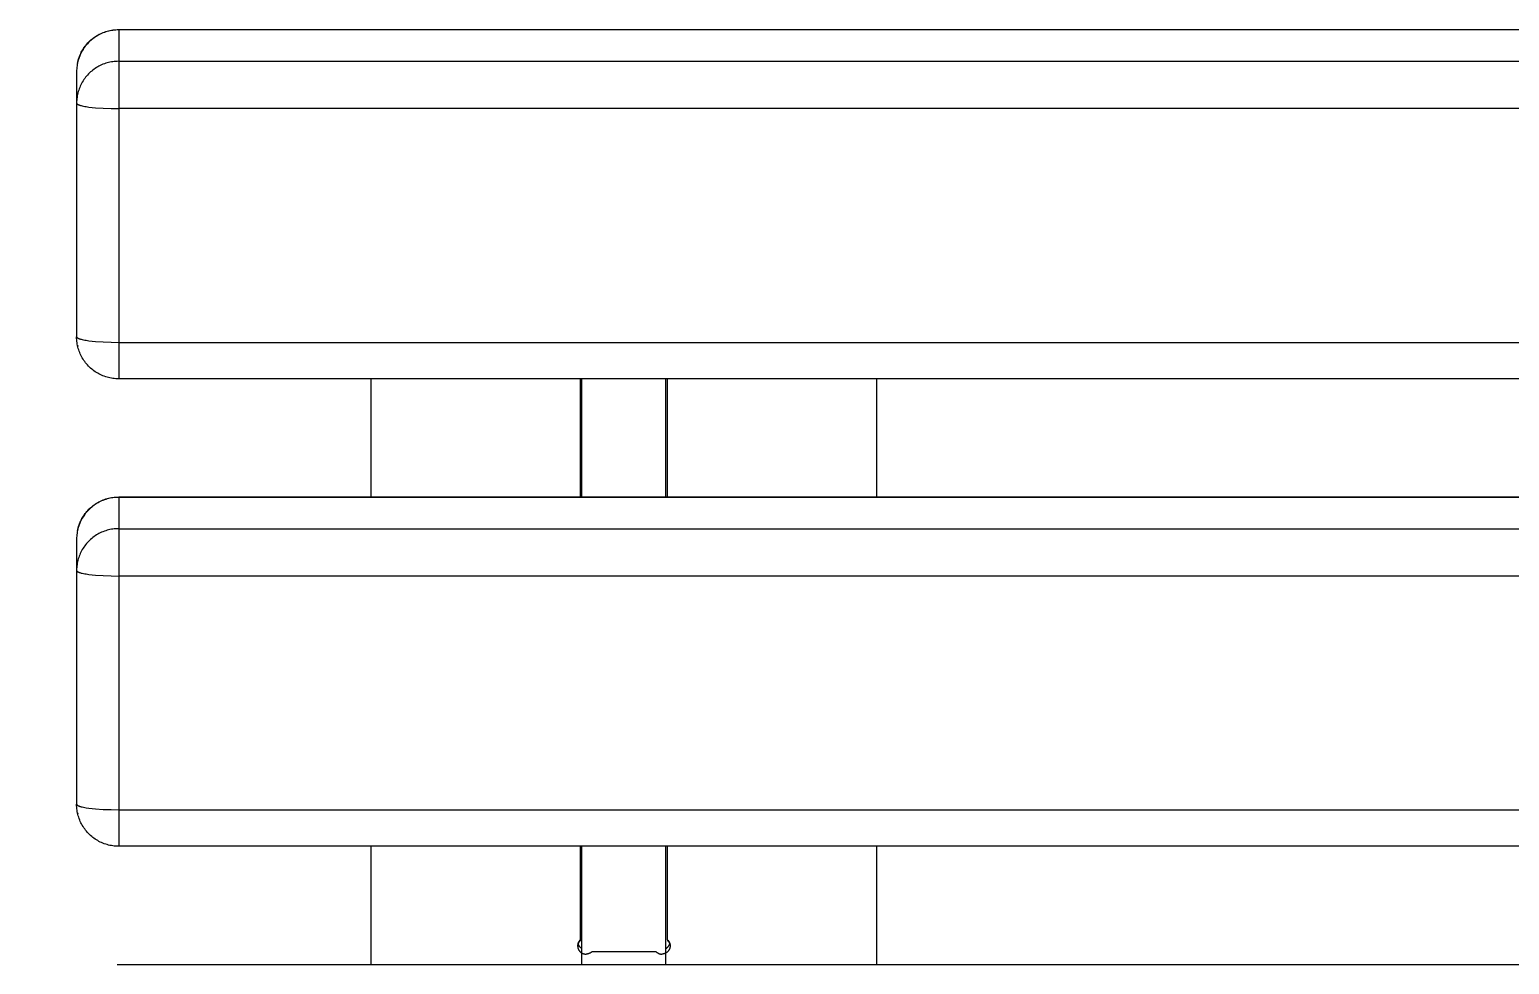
# Model space of a CAD drawing. Header units: inches. Extents: x -16 to 183, y -17 to 123.
# Drawn here: x -7.9 to -0.98, y 108.04 to 112.41 of the extents above; entities that cross this region are included whole.
import ezdxf

# ---------------------------------------------------------------- set-up
doc = ezdxf.new("R2010")
doc.units = ezdxf.units.IN
doc.layers.add('ZANO_R', color=7, linetype='Continuous', lineweight=0)
doc.layers.add('ZANO_W', color=1, linetype='Continuous', lineweight=0)
doc.styles.get("Standard").update_dxf_attribs({"font": 'arial.ttf'})
doc.dimstyles.new('amerykanie', dxfattribs={"dimtxt": 50, "dimasz": 50, "dimexe": 0.5, "dimexo": 0.5, "dimgap": 1, "dimtad": 1, "dimdec": 0, "dimzin": 0, "dimlunit": 5, "dimtxsty": 'Standard', "dimcen": 0.09, "dimclrd": 1, "dimclre": 1, "dimclrt": 1, "dimazin": 0, "dimtfac": 1, "dimtdec": 0, "dimtmove": 0, "dimatfit": 3, "dimfxl": 1, "dimtzin": 0, "dimarcsym": 1})

# ---------------------------------------------------------------- blocks, each defined once
blk = doc.blocks.new('*D362')
at = {"layer": 'ZANO_W', "color": 1, "lineweight": -2}
for p, q in [((-7.9507, 123.1335), (-12.7753, 123.1335)), ((-12.2753, 122.1335), (-12.2753, 106.0308)), ((-7.8329, 105.0308), (-12.7753, 105.0308))]:
    blk.add_line(p, q, dxfattribs=at)
at = {"layer": 'ZANO_W', "color": 1}
for points in [[(-12.1087, 122.1335), (-12.442, 122.1335), (-12.2753, 123.1335)], [(-12.442, 106.0308), (-12.1087, 106.0308), (-12.2753, 105.0308)]]:
    blk.add_solid(points, dxfattribs=at)
at = {"layer": 'ZANO_W', "color": 1, "insert": (-13.6155, 114.0822), "char_height": 1.625, "attachment_point": 5, "rotation": 90}
blk.add_mtext('18 1/8', dxfattribs=at)

msp = doc.modelspace()

# ---------------------------------------------------------------- linework, layer by layer
at = {"layer": 'ZANO_R'}
for p, q in [((-7.61099, 112.36838), (-7.6057, 112.37253)), ((-7.60211, 112.37387), (-7.6076, 112.36977)), ((-7.6057, 112.37253), (-7.60028, 112.3765)), ((-7.59649, 112.37776), (-7.60211, 112.37387)), ((-7.60028, 112.3765), (-7.59472, 112.38028)), ((-7.59074, 112.38146), (-7.59649, 112.37776)), ((-7.59472, 112.38028), (-7.58904, 112.38387)), ((-7.58486, 112.38496), (-7.59074, 112.38146)), ((-7.58904, 112.38387), (-7.58323, 112.38727)), ((-7.57886, 112.38825), (-7.58486, 112.38496)), ((-7.58323, 112.38727), (-7.57732, 112.39046)), ((-7.57275, 112.39133), (-7.57886, 112.38825)), ((-7.57732, 112.39046), (-7.5713, 112.39345)), ((-7.56654, 112.39419), (-7.57275, 112.39133)), ((-7.5713, 112.39345), (-7.56518, 112.39623)), ((-7.56023, 112.39684), (-7.56654, 112.39419)), ((-7.56518, 112.39623), (-7.55897, 112.39881)), ((-7.55384, 112.39926), (-7.56023, 112.39684)), ((-7.55897, 112.39881), (-7.55268, 112.40116)), ((-7.54736, 112.40146), (-7.55384, 112.39926)), ((-7.55268, 112.40116), (-7.54631, 112.40331)), ((-7.54081, 112.40343), (-7.54736, 112.40146)), ((-7.54631, 112.40331), (-7.53987, 112.40523)), ((-7.53419, 112.40517), (-7.54081, 112.40343)), ((-7.53987, 112.40523), (-7.53336, 112.40693)), ((-7.52752, 112.40668), (-7.53419, 112.40517)), ((-7.53336, 112.40693), (-7.52681, 112.40841)), ((-7.5208, 112.40796), (-7.52752, 112.40668)), ((-7.52681, 112.40841), (-7.5202, 112.40967)), ((-7.51404, 112.409), (-7.5208, 112.40796)), ((-7.5202, 112.40967), (-7.51356, 112.4107)), ((-7.50725, 112.4098), (-7.51404, 112.409)), ((-7.51356, 112.4107), (-7.50689, 112.4115)), ((-7.50043, 112.41036), (-7.50725, 112.4098)), ((-7.50689, 112.4115), (-7.50019, 112.41207)), ((-7.4936, 112.41069), (-7.50043, 112.41036)), ((-7.50019, 112.41207), (-7.49348, 112.41241)), ((-7.48676, 112.41078), (-7.4936, 112.41069)), ((-7.49348, 112.41241), (-7.48676, 112.41253)), ((-7.48676, 112.41229), (-7.48676, 112.41246)), ((-7.48676, 112.41229), (-7.48676, 112.41078)), ((-7.48676, 112.41078), (-7.48676, 112.26419)), ((62.98564, 112.41078), (-7.48676, 112.41078)), ((-7.66339, 112.3015), (-7.66631, 112.29531)), ((-7.66453, 112.30022), (-7.66154, 112.30624)), ((-7.66026, 112.30758), (-7.66339, 112.3015)), ((-7.66154, 112.30624), (-7.65834, 112.31216)), ((-7.65691, 112.31355), (-7.66026, 112.30758)), ((-7.65834, 112.31216), (-7.65495, 112.31796)), ((-7.65336, 112.3194), (-7.65691, 112.31355)), ((-7.65495, 112.31796), (-7.65136, 112.32364)), ((-7.64961, 112.32512), (-7.65336, 112.3194)), ((-7.65136, 112.32364), (-7.64758, 112.3292)), ((-7.64566, 112.3307), (-7.64961, 112.32512)), ((-7.64758, 112.3292), (-7.64361, 112.33462)), ((-7.64152, 112.33615), (-7.64566, 112.3307)), ((-7.64361, 112.33462), (-7.63946, 112.33991)), ((-7.63719, 112.34144), (-7.64152, 112.33615)), ((-7.63946, 112.33991), (-7.63512, 112.34505)), ((-7.63268, 112.34659), (-7.63719, 112.34144)), ((-7.63512, 112.34505), (-7.63062, 112.35004)), ((-7.628, 112.35157), (-7.63268, 112.34659)), ((-7.63062, 112.35004), (-7.62595, 112.35487)), ((-7.62314, 112.35638), (-7.628, 112.35157)), ((-7.62595, 112.35487), (-7.62112, 112.35955)), ((-7.61811, 112.36103), (-7.62314, 112.35638)), ((-7.62112, 112.35955), (-7.61613, 112.36405)), ((-7.61293, 112.36549), (-7.61811, 112.36103)), ((-7.61613, 112.36405), (-7.61099, 112.36838)), ((-7.6076, 112.36977), (-7.61293, 112.36549)), ((-7.68244, 112.23616), (-7.68307, 112.22935)), ((-7.68158, 112.24295), (-7.68244, 112.23616)), ((-7.68048, 112.2497), (-7.68158, 112.24295)), ((-7.67914, 112.25641), (-7.68048, 112.2497)), ((-7.67949, 112.25573), (-7.67801, 112.26229)), ((-7.67757, 112.26306), (-7.67914, 112.25641)), ((-7.67801, 112.26229), (-7.67631, 112.26879)), ((-7.67577, 112.26966), (-7.67757, 112.26306)), ((-7.67631, 112.26879), (-7.67438, 112.27523)), ((-7.67374, 112.2762), (-7.67577, 112.26966)), ((-7.67438, 112.27523), (-7.67224, 112.2816)), ((-7.67149, 112.28265), (-7.67374, 112.2762)), ((-7.67224, 112.2816), (-7.66988, 112.2879)), ((-7.66901, 112.28903), (-7.67149, 112.28265)), ((-7.66988, 112.2879), (-7.66731, 112.29411)), ((-7.66631, 112.29531), (-7.66901, 112.28903)), ((-7.66731, 112.29411), (-7.66453, 112.30022)), ((-7.59074, 112.23487), (-7.59649, 112.23117)), ((-7.58486, 112.23837), (-7.59074, 112.23487)), ((-7.57886, 112.24166), (-7.58486, 112.23837)), ((-7.57275, 112.24474), (-7.57886, 112.24166)), ((-7.56654, 112.2476), (-7.57275, 112.24474)), ((-7.56023, 112.25024), (-7.56654, 112.2476)), ((-7.55384, 112.25267), (-7.56023, 112.25024)), ((-7.54736, 112.25486), (-7.55384, 112.25267)), ((-7.54081, 112.25684), (-7.54736, 112.25486)), ((-7.53419, 112.25858), (-7.54081, 112.25684)), ((-7.52752, 112.26009), (-7.53419, 112.25858)), ((-7.5208, 112.26136), (-7.52752, 112.26009)), ((-7.51404, 112.2624), (-7.5208, 112.26136)), ((-7.50725, 112.2632), (-7.51404, 112.2624)), ((-7.50043, 112.26377), (-7.50725, 112.2632)), ((-7.4936, 112.2641), (-7.50043, 112.26377)), ((-7.48676, 112.26419), (-7.4936, 112.2641)), ((-7.48676, 112.26419), (-7.48676, 112.04291)), ((-7.48676, 112.26419), (62.98564, 112.26419)), ((-7.68346, 112.22252), (-7.68361, 112.21568)), ((-7.68361, 112.21568), (-7.68361, 112.07342)), ((-7.68307, 112.22935), (-7.68346, 112.22252)), ((-7.65691, 112.16696), (-7.66026, 112.16099)), ((-7.65336, 112.1728), (-7.65691, 112.16696)), ((-7.64961, 112.17852), (-7.65336, 112.1728)), ((-7.64566, 112.18411), (-7.64961, 112.17852)), ((-7.64152, 112.18955), (-7.64566, 112.18411)), ((-7.63719, 112.19485), (-7.64152, 112.18955)), ((-7.63268, 112.19999), (-7.63719, 112.19485)), ((-7.628, 112.20498), (-7.63268, 112.19999)), ((-7.62314, 112.20979), (-7.628, 112.20498)), ((-7.61811, 112.21443), (-7.62314, 112.20979)), ((-7.61293, 112.2189), (-7.61811, 112.21443)), ((-7.6076, 112.22318), (-7.61293, 112.2189)), ((-7.60211, 112.22727), (-7.6076, 112.22318)), ((-7.59649, 112.23117), (-7.60211, 112.22727)), ((-7.68158, 112.09635), (-7.68244, 112.08957)), ((-7.68048, 112.1031), (-7.68158, 112.09635)), ((-7.67914, 112.10981), (-7.68048, 112.1031)), ((-7.67757, 112.11647), (-7.67914, 112.10981)), ((-7.67577, 112.12307), (-7.67757, 112.11647)), ((-7.67374, 112.1296), (-7.67577, 112.12307)), ((-7.67149, 112.13606), (-7.67374, 112.1296)), ((-7.66901, 112.14244), (-7.67149, 112.13606)), ((-7.66631, 112.14872), (-7.66901, 112.14244)), ((-7.66339, 112.15491), (-7.66631, 112.14872)), ((-7.66026, 112.16099), (-7.66339, 112.15491)), ((-7.68346, 112.07592), (-7.68361, 112.06909)), ((-7.68361, 112.06909), (-7.6836, 112.06894)), ((-7.68361, 112.0685), (-7.68361, 110.97651)), ((-7.6836, 112.06894), (-7.68359, 112.0688)), ((-7.68359, 112.0688), (-7.68358, 112.06865)), ((-7.68358, 112.06865), (-7.68356, 112.0685)), ((-7.68356, 112.0685), (-7.68353, 112.06836)), ((-7.68353, 112.06836), (-7.6835, 112.06821)), ((-7.6835, 112.06821), (-7.68346, 112.06807)), ((-7.68307, 112.08275), (-7.68346, 112.07592)), ((-7.68346, 112.06807), (-7.68341, 112.06792)), ((-7.68341, 112.06792), (-7.68336, 112.06777)), ((-7.68336, 112.06777), (-7.6833, 112.06762)), ((-7.6833, 112.06762), (-7.68323, 112.06748)), ((-7.68323, 112.06748), (-7.68316, 112.06733)), ((-7.68316, 112.06733), (-7.68308, 112.06718)), ((-7.68308, 112.06718), (-7.683, 112.06703)), ((-7.68244, 112.08957), (-7.68307, 112.08275)), ((-7.683, 112.06703), (-7.68291, 112.06688)), ((-7.68291, 112.06688), (-7.68281, 112.06673)), ((-7.68281, 112.06673), (-7.68271, 112.06658)), ((-7.68271, 112.06658), (-7.68259, 112.06643)), ((-7.68259, 112.06643), (-7.68248, 112.06628)), ((-7.68248, 112.06628), (-7.68235, 112.06613)), ((-7.68235, 112.06613), (-7.68222, 112.06598)), ((-7.68222, 112.06598), (-7.68208, 112.06583)), ((-7.68208, 112.06583), (-7.68194, 112.06568)), ((-7.68194, 112.06568), (-7.68179, 112.06553)), ((-7.68179, 112.06553), (-7.68163, 112.06538)), ((-7.68163, 112.06538), (-7.68146, 112.06523)), ((-7.68146, 112.06523), (-7.68129, 112.06508)), ((-7.68129, 112.06508), (-7.68111, 112.06493)), ((-7.68111, 112.06493), (-7.68092, 112.06478)), ((-7.68092, 112.06478), (-7.68073, 112.06463)), ((-7.68073, 112.06463), (-7.68032, 112.06432)), ((-7.68032, 112.06432), (-7.67988, 112.06402)), ((-7.67988, 112.06402), (-7.67942, 112.06371)), ((-7.67942, 112.06371), (-7.67892, 112.06341)), ((-7.67892, 112.06341), (-7.6784, 112.0631)), ((-7.6784, 112.0631), (-7.67785, 112.0628)), ((-7.67785, 112.0628), (-7.67726, 112.06249)), ((-7.67726, 112.06249), (-7.67665, 112.06219)), ((-7.67665, 112.06219), (-7.67601, 112.06188)), ((-7.67601, 112.06188), (-7.67463, 112.06127)), ((-7.67463, 112.06127), (-7.67314, 112.06066)), ((-7.67314, 112.06066), (-7.67152, 112.06006)), ((-7.67152, 112.06006), (-7.66979, 112.05945)), ((-7.66979, 112.05945), (-7.66793, 112.05885)), ((-7.66793, 112.05885), (-7.66594, 112.05825)), ((-7.66594, 112.05825), (-7.66162, 112.05706)), ((-7.66162, 112.05706), (-7.6568, 112.0559)), ((-7.6568, 112.0559), (-7.65152, 112.05476)), ((-7.65152, 112.05476), (-7.64577, 112.05366)), ((-7.64577, 112.05366), (-7.63958, 112.05259)), ((-7.63958, 112.05259), (-7.62595, 112.05058)), ((-7.62595, 112.05058), (-7.61083, 112.04876)), ((-7.61083, 112.04876), (-7.59448, 112.04717)), ((-7.59448, 112.04717), (-7.55922, 112.04475)), ((-7.55922, 112.04475), (-7.52258, 112.04334)), ((-7.52258, 112.04334), (-7.48676, 112.04291)), ((-7.48676, 112.04291), (-7.48676, 110.95034)), ((62.98564, 112.04291), (-7.48676, 112.04291)), ((-7.68361, 110.97651), (-7.6836, 110.97637)), ((-7.68347, 110.96908), (-7.68361, 110.97593)), ((-7.6836, 110.97637), (-7.68359, 110.97622)), ((-7.68359, 110.97622), (-7.68358, 110.97608)), ((-7.68358, 110.97608), (-7.68356, 110.97593)), ((-7.68356, 110.97593), (-7.68353, 110.97579)), ((-7.68353, 110.97579), (-7.6835, 110.97564)), ((-7.6835, 110.97564), (-7.68346, 110.97549)), ((-7.68309, 110.96223), (-7.68347, 110.96908)), ((-7.68346, 110.97549), (-7.68341, 110.97535)), ((-7.68341, 110.97535), (-7.68336, 110.9752)), ((-7.68336, 110.9752), (-7.6833, 110.97505)), ((-7.6833, 110.97505), (-7.68323, 110.9749)), ((-7.68323, 110.9749), (-7.68316, 110.97476)), ((-7.68316, 110.97476), (-7.68308, 110.97461)), ((-7.68247, 110.9554), (-7.68309, 110.96223)), ((-7.68308, 110.97461), (-7.683, 110.97446)), ((-7.683, 110.97446), (-7.68291, 110.97431)), ((-7.68291, 110.97431), (-7.68281, 110.97416)), ((-7.68281, 110.97416), (-7.68271, 110.97401)), ((-7.68271, 110.97401), (-7.68259, 110.97386)), ((-7.68259, 110.97386), (-7.68248, 110.97371)), ((-7.68248, 110.97371), (-7.68235, 110.97356)), ((-7.68162, 110.94859), (-7.68247, 110.9554)), ((-7.68235, 110.97356), (-7.68222, 110.97341)), ((-7.68222, 110.97341), (-7.68208, 110.97326)), ((-7.68208, 110.97326), (-7.68194, 110.97311)), ((-7.68194, 110.97311), (-7.68179, 110.97296)), ((-7.68179, 110.97296), (-7.68163, 110.97281)), ((-7.68163, 110.97281), (-7.68146, 110.97266)), ((-7.68053, 110.94182), (-7.68162, 110.94859)), ((-7.68146, 110.97266), (-7.68129, 110.97251)), ((-7.68129, 110.97251), (-7.68111, 110.97236)), ((-7.68111, 110.97236), (-7.68092, 110.97221)), ((-7.68092, 110.97221), (-7.68073, 110.97205)), ((-7.68073, 110.97205), (-7.68032, 110.97175)), ((-7.6792, 110.93509), (-7.68053, 110.94182)), ((-7.68032, 110.97175), (-7.67988, 110.97145)), ((-7.67988, 110.97145), (-7.67942, 110.97114)), ((-7.67942, 110.97114), (-7.67892, 110.97084)), ((-7.67942, 110.93648), (-7.6784, 110.93193)), ((-7.67764, 110.92842), (-7.6792, 110.93509)), ((-7.67892, 110.97084), (-7.6784, 110.97053)), ((-7.6784, 110.97053), (-7.67785, 110.97023)), ((-7.67785, 110.97023), (-7.67726, 110.96992)), ((-7.67585, 110.9218), (-7.67764, 110.92842)), ((-7.67726, 110.96992), (-7.67665, 110.96962)), ((-7.67665, 110.96962), (-7.67601, 110.96931)), ((-7.67601, 110.96931), (-7.67463, 110.9687)), ((-7.67383, 110.91524), (-7.67585, 110.9218)), ((-7.67463, 110.9687), (-7.67314, 110.96809)), ((-7.67314, 110.96809), (-7.67152, 110.96748)), ((-7.67152, 110.96748), (-7.66979, 110.96688)), ((-7.66979, 110.96688), (-7.66793, 110.96628)), ((-7.66793, 110.96628), (-7.66594, 110.96568)), ((-7.66594, 110.96568), (-7.66162, 110.96449)), ((-7.66162, 110.96449), (-7.6568, 110.96333)), ((-7.6568, 110.96333), (-7.65152, 110.96219)), ((-7.65152, 110.96219), (-7.64577, 110.96108)), ((-7.64577, 110.96108), (-7.63958, 110.96001)), ((-7.63958, 110.96001), (-7.62595, 110.958)), ((-7.62595, 110.958), (-7.61083, 110.95619)), ((-7.61083, 110.95619), (-7.59448, 110.9546)), ((-7.59448, 110.9546), (-7.55922, 110.95217)), ((-7.55922, 110.95217), (-7.52258, 110.95077)), ((-7.52258, 110.95077), (-7.48676, 110.95034)), ((-7.48676, 110.95034), (-7.48676, 110.77973)), ((-7.48676, 110.95034), (62.98564, 110.95034)), ((-7.67158, 110.90876), (-7.67383, 110.91524)), ((-7.66911, 110.90237), (-7.67158, 110.90876)), ((-7.66641, 110.89606), (-7.66911, 110.90237)), ((-7.6635, 110.88985), (-7.66641, 110.89606)), ((-7.66038, 110.88375), (-7.6635, 110.88985)), ((-7.65704, 110.87775), (-7.66038, 110.88375)), ((-7.6535, 110.87188), (-7.65704, 110.87775)), ((-7.64975, 110.86614), (-7.6535, 110.87188)), ((-7.64581, 110.86053), (-7.64975, 110.86614)), ((-7.64167, 110.85506), (-7.64581, 110.86053)), ((-7.63734, 110.84973), (-7.64167, 110.85506)), ((-7.63284, 110.84457), (-7.63734, 110.84973)), ((-7.62815, 110.83956), (-7.63284, 110.84457)), ((-7.6233, 110.83472), (-7.62815, 110.83956)), ((-7.61827, 110.83004), (-7.6233, 110.83472)), ((-7.61309, 110.82555), (-7.61827, 110.83004)), ((-7.60776, 110.82124), (-7.61309, 110.82555)), ((-7.60227, 110.81712), (-7.60776, 110.82124)), ((-7.59665, 110.8132), (-7.60227, 110.81712)), ((-7.5909, 110.80947), (-7.59665, 110.8132)), ((-7.58501, 110.80594), (-7.5909, 110.80947)), ((-7.57901, 110.80262), (-7.58501, 110.80594)), ((-7.5729, 110.79951), (-7.57901, 110.80262)), ((-7.56668, 110.79662), (-7.5729, 110.79951)), ((-7.56037, 110.79394), (-7.56668, 110.79662)), ((-7.55396, 110.79149), (-7.56037, 110.79394)), ((-7.54748, 110.78926), (-7.55396, 110.79149)), ((-7.54092, 110.78726), (-7.54748, 110.78926)), ((-7.53429, 110.78549), (-7.54092, 110.78726)), ((-7.52761, 110.78395), (-7.53429, 110.78549)), ((-7.52088, 110.78264), (-7.52761, 110.78395)), ((-7.5141, 110.78157), (-7.52088, 110.78264)), ((-7.50729, 110.78074), (-7.5141, 110.78157)), ((-7.50046, 110.78014), (-7.50729, 110.78074)), ((-7.49361, 110.77978), (-7.50046, 110.78014)), ((-7.48676, 110.77966), (-7.49361, 110.77978)), ((62.98564, 110.77966), (-7.48676, 110.77966)), ((-6.30565, 110.22739), (-6.30565, 110.77966)), ((-5.32928, 110.77966), (-5.32928, 110.22739)), ((-5.3214, 110.22739), (-5.3214, 110.77966)), ((-4.9277, 110.22739), (-4.9277, 110.77966)), ((-4.91983, 110.22739), (-4.91983, 110.77966)), ((-3.94345, 110.77966), (-3.94345, 110.22739)), ((-7.5202, 110.22453), (-7.51356, 110.22555)), ((-7.51356, 110.22555), (-7.50689, 110.22636)), ((-7.50689, 110.22636), (-7.50019, 110.22693)), ((-7.4936, 110.22555), (-7.50043, 110.22522)), ((-7.50019, 110.22693), (-7.49348, 110.22727)), ((-7.48676, 110.22564), (-7.4936, 110.22555)), ((-7.49348, 110.22727), (-7.48676, 110.22739)), ((-7.48676, 110.22739), (62.98564, 110.22739)), ((-7.48676, 110.22715), (-7.48676, 110.22732)), ((-7.48676, 110.22715), (-7.48676, 110.22564)), ((-7.48676, 110.22564), (-7.48676, 110.07905)), ((62.98564, 110.22564), (-7.48676, 110.22564)), ((-7.63719, 110.1563), (-7.64152, 110.15101)), ((-7.63946, 110.15477), (-7.63512, 110.15991)), ((-7.63268, 110.16145), (-7.63719, 110.1563)), ((-7.63512, 110.15991), (-7.63062, 110.1649)), ((-7.628, 110.16643), (-7.63268, 110.16145)), ((-7.63062, 110.1649), (-7.62595, 110.16973)), ((-7.62314, 110.17124), (-7.628, 110.16643)), ((-7.62595, 110.16973), (-7.62112, 110.1744)), ((-7.61811, 110.17589), (-7.62314, 110.17124)), ((-7.62112, 110.1744), (-7.61613, 110.17891)), ((-7.61293, 110.18035), (-7.61811, 110.17589)), ((-7.61613, 110.17891), (-7.61099, 110.18324)), ((-7.6076, 110.18463), (-7.61293, 110.18035)), ((-7.61099, 110.18324), (-7.6057, 110.18739)), ((-7.60211, 110.18872), (-7.6076, 110.18463)), ((-7.6057, 110.18739), (-7.60028, 110.19136)), ((-7.59649, 110.19262), (-7.60211, 110.18872)), ((-7.60028, 110.19136), (-7.59472, 110.19514)), ((-7.59074, 110.19632), (-7.59649, 110.19262)), ((-7.59472, 110.19514), (-7.58904, 110.19873)), ((-7.58486, 110.19982), (-7.59074, 110.19632)), ((-7.58904, 110.19873), (-7.58323, 110.20212)), ((-7.57886, 110.20311), (-7.58486, 110.19982)), ((-7.58323, 110.20212), (-7.57732, 110.20532)), ((-7.57275, 110.20619), (-7.57886, 110.20311)), ((-7.57732, 110.20532), (-7.5713, 110.20831)), ((-7.56654, 110.20905), (-7.57275, 110.20619)), ((-7.5713, 110.20831), (-7.56518, 110.21109)), ((-7.56023, 110.2117), (-7.56654, 110.20905)), ((-7.56518, 110.21109), (-7.55897, 110.21366)), ((-7.55384, 110.21412), (-7.56023, 110.2117)), ((-7.55897, 110.21366), (-7.55268, 110.21602)), ((-7.54736, 110.21632), (-7.55384, 110.21412)), ((-7.55268, 110.21602), (-7.54631, 110.21816)), ((-7.54081, 110.21829), (-7.54736, 110.21632)), ((-7.54631, 110.21816), (-7.53987, 110.22009)), ((-7.53419, 110.22003), (-7.54081, 110.21829)), ((-7.53987, 110.22009), (-7.53336, 110.22179)), ((-7.52752, 110.22154), (-7.53419, 110.22003)), ((-7.53336, 110.22179), (-7.52681, 110.22327)), ((-7.5208, 110.22281), (-7.52752, 110.22154)), ((-7.52681, 110.22327), (-7.5202, 110.22453)), ((-7.51404, 110.22385), (-7.5208, 110.22281)), ((-7.50725, 110.22466), (-7.51404, 110.22385)), ((-7.50043, 110.22522), (-7.50725, 110.22466)), ((-7.67631, 110.08365), (-7.67438, 110.09009)), ((-7.67374, 110.09105), (-7.67577, 110.08452)), ((-7.67438, 110.09009), (-7.67224, 110.09646)), ((-7.67149, 110.09751), (-7.67374, 110.09105)), ((-7.67224, 110.09646), (-7.66988, 110.10275)), ((-7.66901, 110.10389), (-7.67149, 110.09751)), ((-7.66988, 110.10275), (-7.66731, 110.10896)), ((-7.66631, 110.11017), (-7.66901, 110.10389)), ((-7.66731, 110.10896), (-7.66453, 110.11508)), ((-7.66339, 110.11636), (-7.66631, 110.11017)), ((-7.66453, 110.11508), (-7.66154, 110.1211)), ((-7.66026, 110.12244), (-7.66339, 110.11636)), ((-7.66154, 110.1211), (-7.65834, 110.12702)), ((-7.65691, 110.12841), (-7.66026, 110.12244)), ((-7.65834, 110.12702), (-7.65495, 110.13282)), ((-7.65336, 110.13426), (-7.65691, 110.12841)), ((-7.65495, 110.13282), (-7.65136, 110.1385)), ((-7.64961, 110.13998), (-7.65336, 110.13426)), ((-7.65136, 110.1385), (-7.64758, 110.14406)), ((-7.64566, 110.14556), (-7.64961, 110.13998)), ((-7.64758, 110.14406), (-7.64361, 110.14948)), ((-7.64152, 110.15101), (-7.64566, 110.14556)), ((-7.64361, 110.14948), (-7.63946, 110.15477)), ((-7.68346, 110.03738), (-7.68361, 110.03054)), ((-7.68361, 110.03054), (-7.68361, 109.88827)), ((-7.68307, 110.04421), (-7.68346, 110.03738)), ((-7.68244, 110.05102), (-7.68307, 110.04421)), ((-7.68158, 110.0578), (-7.68244, 110.05102)), ((-7.68048, 110.06455), (-7.68158, 110.0578)), ((-7.67914, 110.07126), (-7.68048, 110.06455)), ((-7.67949, 110.07059), (-7.67801, 110.07715)), ((-7.67757, 110.07792), (-7.67914, 110.07126)), ((-7.67801, 110.07715), (-7.67631, 110.08365)), ((-7.67577, 110.08452), (-7.67757, 110.07792)), ((-7.628, 110.01983), (-7.63268, 110.01485)), ((-7.62314, 110.02465), (-7.628, 110.01983)), ((-7.61811, 110.02929), (-7.62314, 110.02465)), ((-7.61293, 110.03376), (-7.61811, 110.02929)), ((-7.6076, 110.03804), (-7.61293, 110.03376)), ((-7.60211, 110.04213), (-7.6076, 110.03804)), ((-7.59649, 110.04603), (-7.60211, 110.04213)), ((-7.59074, 110.04973), (-7.59649, 110.04603)), ((-7.58486, 110.05323), (-7.59074, 110.04973)), ((-7.57886, 110.05652), (-7.58486, 110.05323)), ((-7.57275, 110.05959), (-7.57886, 110.05652)), ((-7.56654, 110.06246), (-7.57275, 110.05959)), ((-7.56023, 110.0651), (-7.56654, 110.06246)), ((-7.55384, 110.06752), (-7.56023, 110.0651)), ((-7.54736, 110.06972), (-7.55384, 110.06752)), ((-7.54081, 110.07169), (-7.54736, 110.06972)), ((-7.53419, 110.07343), (-7.54081, 110.07169)), ((-7.52752, 110.07494), (-7.53419, 110.07343)), ((-7.5208, 110.07622), (-7.52752, 110.07494)), ((-7.51404, 110.07726), (-7.5208, 110.07622)), ((-7.50725, 110.07806), (-7.51404, 110.07726)), ((-7.50043, 110.07863), (-7.50725, 110.07806)), ((-7.4936, 110.07896), (-7.50043, 110.07863)), ((-7.48676, 110.07905), (-7.4936, 110.07896)), ((-7.48676, 110.07905), (-7.48676, 109.85777)), ((-7.48676, 110.07905), (62.98564, 110.07905)), ((-7.67149, 109.95092), (-7.67374, 109.94446)), ((-7.66901, 109.95729), (-7.67149, 109.95092)), ((-7.66631, 109.96358), (-7.66901, 109.95729)), ((-7.66339, 109.96976), (-7.66631, 109.96358)), ((-7.66026, 109.97585), (-7.66339, 109.96976)), ((-7.65691, 109.98181), (-7.66026, 109.97585)), ((-7.65336, 109.98766), (-7.65691, 109.98181)), ((-7.64961, 109.99338), (-7.65336, 109.98766)), ((-7.64566, 109.99897), (-7.64961, 109.99338)), ((-7.64152, 110.00441), (-7.64566, 109.99897)), ((-7.63719, 110.00971), (-7.64152, 110.00441)), ((-7.63268, 110.01485), (-7.63719, 110.00971)), ((-7.68346, 109.89078), (-7.68361, 109.88394)), ((-7.68361, 109.88394), (-7.6836, 109.8838)), ((-7.68361, 109.88336), (-7.68361, 108.79137)), ((-7.6836, 109.8838), (-7.68359, 109.88365)), ((-7.68359, 109.88365), (-7.68358, 109.88351)), ((-7.68358, 109.88351), (-7.68356, 109.88336)), ((-7.68356, 109.88336), (-7.68353, 109.88322)), ((-7.68353, 109.88322), (-7.6835, 109.88307)), ((-7.6835, 109.88307), (-7.68346, 109.88292)), ((-7.68307, 109.89761), (-7.68346, 109.89078)), ((-7.68346, 109.88292), (-7.68341, 109.88278)), ((-7.68341, 109.88278), (-7.68336, 109.88263)), ((-7.68336, 109.88263), (-7.6833, 109.88248)), ((-7.6833, 109.88248), (-7.68323, 109.88233)), ((-7.68323, 109.88233), (-7.68316, 109.88219)), ((-7.68316, 109.88219), (-7.68308, 109.88204)), ((-7.68308, 109.88204), (-7.683, 109.88189)), ((-7.68244, 109.90442), (-7.68307, 109.89761)), ((-7.683, 109.88189), (-7.68291, 109.88174)), ((-7.68291, 109.88174), (-7.68281, 109.88159)), ((-7.68281, 109.88159), (-7.68271, 109.88144)), ((-7.68271, 109.88144), (-7.68259, 109.88129)), ((-7.68259, 109.88129), (-7.68248, 109.88114)), ((-7.68248, 109.88114), (-7.68235, 109.88099)), ((-7.68158, 109.91121), (-7.68244, 109.90442)), ((-7.68235, 109.88099), (-7.68222, 109.88084)), ((-7.68222, 109.88084), (-7.68208, 109.88069)), ((-7.68208, 109.88069), (-7.68194, 109.88054)), ((-7.68194, 109.88054), (-7.68179, 109.88039)), ((-7.68179, 109.88039), (-7.68163, 109.88024)), ((-7.68163, 109.88024), (-7.68146, 109.88009)), ((-7.68048, 109.91796), (-7.68158, 109.91121)), ((-7.68146, 109.88009), (-7.68129, 109.87994)), ((-7.68129, 109.87994), (-7.68111, 109.87979)), ((-7.68111, 109.87979), (-7.68092, 109.87964)), ((-7.68092, 109.87964), (-7.68073, 109.87948)), ((-7.68073, 109.87948), (-7.68032, 109.87918)), ((-7.67914, 109.92467), (-7.68048, 109.91796)), ((-7.67757, 109.93133), (-7.67914, 109.92467)), ((-7.67577, 109.93793), (-7.67757, 109.93133)), ((-7.67374, 109.94446), (-7.67577, 109.93793)), ((-7.68032, 109.87918), (-7.67988, 109.87888)), ((-7.67988, 109.87888), (-7.67942, 109.87857)), ((-7.67942, 109.87857), (-7.67892, 109.87827)), ((-7.67892, 109.87827), (-7.6784, 109.87796)), ((-7.6784, 109.87796), (-7.67785, 109.87766)), ((-7.67785, 109.87766), (-7.67726, 109.87735)), ((-7.67726, 109.87735), (-7.67665, 109.87705)), ((-7.67665, 109.87705), (-7.67601, 109.87674)), ((-7.67601, 109.87674), (-7.67463, 109.87613)), ((-7.67463, 109.87613), (-7.67314, 109.87552)), ((-7.67314, 109.87552), (-7.67152, 109.87491)), ((-7.67152, 109.87491), (-7.66979, 109.87431)), ((-7.66979, 109.87431), (-7.66793, 109.87371)), ((-7.66793, 109.87371), (-7.66594, 109.87311)), ((-7.66594, 109.87311), (-7.66162, 109.87192)), ((-7.66162, 109.87192), (-7.6568, 109.87076)), ((-7.6568, 109.87076), (-7.65152, 109.86962)), ((-7.65152, 109.86962), (-7.64577, 109.86851)), ((-7.64577, 109.86851), (-7.63958, 109.86744)), ((-7.63958, 109.86744), (-7.62595, 109.86543)), ((-7.62595, 109.86543), (-7.61083, 109.86362)), ((-7.61083, 109.86362), (-7.59448, 109.86203)), ((-7.59448, 109.86203), (-7.55922, 109.8596)), ((-7.55922, 109.8596), (-7.52258, 109.8582)), ((-7.52258, 109.8582), (-7.48676, 109.85777)), ((-7.48676, 109.85777), (-7.48676, 108.7652)), ((62.98564, 109.85777), (-7.48676, 109.85777)), ((-7.68361, 108.79137), (-7.6836, 108.79123)), ((-7.68347, 108.78393), (-7.68361, 108.79079)), ((-7.6836, 108.79123), (-7.68359, 108.79108)), ((-7.68359, 108.79108), (-7.68358, 108.79094)), ((-7.68358, 108.79094), (-7.68356, 108.79079)), ((-7.68356, 108.79079), (-7.68353, 108.79065)), ((-7.68353, 108.79065), (-7.6835, 108.7905)), ((-7.6835, 108.7905), (-7.68346, 108.79035)), ((-7.68309, 108.77709), (-7.68347, 108.78393)), ((-7.68346, 108.79035), (-7.68341, 108.79021)), ((-7.68341, 108.79021), (-7.68336, 108.79006)), ((-7.68336, 108.79006), (-7.6833, 108.78991)), ((-7.6833, 108.78991), (-7.68323, 108.78976)), ((-7.68323, 108.78976), (-7.68316, 108.78962)), ((-7.68316, 108.78962), (-7.68308, 108.78947)), ((-7.68247, 108.77026), (-7.68309, 108.77709)), ((-7.68308, 108.78947), (-7.683, 108.78932)), ((-7.683, 108.78932), (-7.68291, 108.78917)), ((-7.68291, 108.78917), (-7.68281, 108.78902)), ((-7.68281, 108.78902), (-7.68271, 108.78887)), ((-7.68271, 108.78887), (-7.68259, 108.78872)), ((-7.68259, 108.78872), (-7.68248, 108.78857)), ((-7.68248, 108.78857), (-7.68235, 108.78842)), ((-7.68235, 108.78842), (-7.68222, 108.78827)), ((-7.68222, 108.78827), (-7.68208, 108.78812)), ((-7.68208, 108.78812), (-7.68194, 108.78797)), ((-7.68194, 108.78797), (-7.68179, 108.78782)), ((-7.68179, 108.78782), (-7.68163, 108.78767)), ((-7.68163, 108.78767), (-7.68146, 108.78752)), ((-7.68146, 108.78752), (-7.68129, 108.78737)), ((-7.68129, 108.78737), (-7.68111, 108.78722)), ((-7.68111, 108.78722), (-7.68092, 108.78706)), ((-7.68092, 108.78706), (-7.68073, 108.78691)), ((-7.68073, 108.78691), (-7.68032, 108.78661)), ((-7.68032, 108.78661), (-7.67988, 108.78631)), ((-7.67988, 108.78631), (-7.67942, 108.786)), ((-7.67942, 108.786), (-7.67892, 108.7857)), ((-7.67892, 108.7857), (-7.6784, 108.78539)), ((-7.6784, 108.78539), (-7.67785, 108.78509)), ((-7.67785, 108.78509), (-7.67726, 108.78478)), ((-7.67726, 108.78478), (-7.67665, 108.78448)), ((-7.67665, 108.78448), (-7.67601, 108.78417)), ((-7.67601, 108.78417), (-7.67463, 108.78356)), ((-7.67463, 108.78356), (-7.67314, 108.78295)), ((-7.67314, 108.78295), (-7.67152, 108.78234)), ((-7.67152, 108.78234), (-7.66979, 108.78174)), ((-7.66979, 108.78174), (-7.66793, 108.78113)), ((-7.66793, 108.78113), (-7.66594, 108.78053)), ((-7.66594, 108.78053), (-7.66162, 108.77935)), ((-7.66162, 108.77935), (-7.6568, 108.77819)), ((-7.6568, 108.77819), (-7.65152, 108.77705)), ((-7.65152, 108.77705), (-7.64577, 108.77594)), ((-7.64577, 108.77594), (-7.63958, 108.77487)), ((-7.63958, 108.77487), (-7.62595, 108.77286)), ((-7.62595, 108.77286), (-7.61083, 108.77105)), ((-7.68162, 108.76345), (-7.68247, 108.77026)), ((-7.68053, 108.75668), (-7.68162, 108.76345)), ((-7.6792, 108.74995), (-7.68053, 108.75668)), ((-7.67942, 108.75134), (-7.6784, 108.74679)), ((-7.67764, 108.74327), (-7.6792, 108.74995)), ((-7.67585, 108.73665), (-7.67764, 108.74327)), ((-7.67383, 108.7301), (-7.67585, 108.73665)), ((-7.67158, 108.72362), (-7.67383, 108.7301)), ((-7.66911, 108.71722), (-7.67158, 108.72362)), ((-7.66641, 108.71092), (-7.66911, 108.71722)), ((-7.6635, 108.70471), (-7.66641, 108.71092)), ((-7.66038, 108.6986), (-7.6635, 108.70471)), ((-7.61083, 108.77105), (-7.59448, 108.76946)), ((-7.59448, 108.76946), (-7.55922, 108.76703)), ((-7.55922, 108.76703), (-7.52258, 108.76563)), ((-7.52258, 108.76563), (-7.48676, 108.7652)), ((-7.48676, 108.7652), (-7.48676, 108.59459)), ((-7.48676, 108.7652), (62.98564, 108.7652)), ((-7.65704, 108.69261), (-7.66038, 108.6986)), ((-7.6535, 108.68674), (-7.65704, 108.69261)), ((-7.64975, 108.681), (-7.6535, 108.68674)), ((-7.64581, 108.67539), (-7.64975, 108.681)), ((-7.64167, 108.66992), (-7.64581, 108.67539)), ((-7.63734, 108.66459), (-7.64167, 108.66992)), ((-7.63284, 108.65942), (-7.63734, 108.66459)), ((-7.62815, 108.65442), (-7.63284, 108.65942)), ((-7.6233, 108.64957), (-7.62815, 108.65442)), ((-7.61827, 108.6449), (-7.6233, 108.64957)), ((-7.61309, 108.64041), (-7.61827, 108.6449)), ((-7.60776, 108.6361), (-7.61309, 108.64041)), ((-7.60227, 108.63198), (-7.60776, 108.6361)), ((-7.59665, 108.62805), (-7.60227, 108.63198)), ((-7.5909, 108.62432), (-7.59665, 108.62805)), ((-7.58501, 108.6208), (-7.5909, 108.62432)), ((-7.57901, 108.61748), (-7.58501, 108.6208)), ((-7.5729, 108.61437), (-7.57901, 108.61748)), ((-7.56668, 108.61148), (-7.5729, 108.61437)), ((-7.56037, 108.6088), (-7.56668, 108.61148)), ((-7.55396, 108.60635), (-7.56037, 108.6088)), ((-7.54748, 108.60412), (-7.55396, 108.60635)), ((-7.54092, 108.60212), (-7.54748, 108.60412)), ((-7.53429, 108.60035), (-7.54092, 108.60212)), ((-7.52761, 108.59881), (-7.53429, 108.60035)), ((-7.52088, 108.5975), (-7.52761, 108.59881)), ((-7.5141, 108.59643), (-7.52088, 108.5975)), ((-7.50729, 108.5956), (-7.5141, 108.59643)), ((-7.50046, 108.595), (-7.50729, 108.5956)), ((-7.49361, 108.59464), (-7.50046, 108.595)), ((-7.48676, 108.59452), (-7.49361, 108.59464)), ((62.98564, 108.59452), (-7.48676, 108.59452)), ((-6.30565, 108.04225), (-6.30565, 108.59452)), ((-5.32928, 108.59452), (-5.32928, 108.15698)), ((-5.3214, 108.04225), (-5.3214, 108.59452)), ((-4.9277, 108.04225), (-4.9277, 108.59452)), ((-4.91983, 108.15698), (-4.91983, 108.59452)), ((-3.94345, 108.59452), (-3.94345, 108.04225)), ((-5.33513, 108.14953), (-5.33582, 108.14835)), ((-5.33441, 108.15067), (-5.33513, 108.14953)), ((-5.33365, 108.1518), (-5.33441, 108.15067)), ((-5.33285, 108.15289), (-5.33365, 108.1518)), ((-5.33201, 108.15396), (-5.33285, 108.15289)), ((-5.33189, 108.15022), (-5.33269, 108.14921)), ((-5.33113, 108.155), (-5.33201, 108.15396)), ((-5.33105, 108.1512), (-5.33189, 108.15022)), ((-5.33022, 108.156), (-5.33113, 108.155)), ((-5.33018, 108.15215), (-5.33105, 108.1512)), ((-5.32928, 108.15698), (-5.33022, 108.156)), ((-5.32928, 108.15307), (-5.33018, 108.15215)), ((-5.32928, 108.15698), (-5.32928, 108.15307)), ((-4.91983, 108.15698), (-4.91888, 108.156)), ((-4.91983, 108.15698), (-4.91983, 108.15307)), ((-4.91983, 108.15307), (-4.91893, 108.15215)), ((-4.91893, 108.15215), (-4.91806, 108.1512)), ((-4.91888, 108.156), (-4.91797, 108.155)), ((-4.91806, 108.1512), (-4.91722, 108.15022)), ((-4.91797, 108.155), (-4.9171, 108.15396)), ((-4.91722, 108.15022), (-4.91641, 108.14921)), ((-4.9171, 108.15396), (-4.91626, 108.15289)), ((-4.91626, 108.15289), (-4.91546, 108.1518)), ((-4.91546, 108.1518), (-4.9147, 108.15067)), ((-4.9147, 108.15067), (-4.91397, 108.14953)), ((-4.91397, 108.14953), (-4.91329, 108.14835)), ((-5.3407, 108.13155), (-5.34076, 108.1302)), ((-5.34076, 108.1302), (-5.34076, 108.12884)), ((-5.34076, 108.12884), (-5.34072, 108.12749)), ((-5.34072, 108.12749), (-5.34063, 108.12613)), ((-5.3406, 108.13291), (-5.3407, 108.13155)), ((-5.34063, 108.12613), (-5.3405, 108.12478)), ((-5.34046, 108.13426), (-5.3406, 108.13291)), ((-5.3405, 108.12478), (-5.34032, 108.12344)), ((-5.34026, 108.1356), (-5.34046, 108.13426)), ((-5.34032, 108.12344), (-5.34009, 108.1221)), ((-5.34002, 108.13694), (-5.34026, 108.1356)), ((-5.34009, 108.1221), (-5.33981, 108.12077)), ((-5.33973, 108.13826), (-5.34002, 108.13694)), ((-5.33981, 108.12077), (-5.33949, 108.11945)), ((-5.3394, 108.13958), (-5.33973, 108.13826)), ((-5.33949, 108.11945), (-5.33912, 108.11814)), ((-5.33902, 108.14088), (-5.3394, 108.13958)), ((-5.33936, 108.13986), (-5.33899, 108.13861)), ((-5.33912, 108.11814), (-5.33871, 108.11685)), ((-5.3386, 108.14217), (-5.33902, 108.14088)), ((-5.33899, 108.13861), (-5.33857, 108.13737)), ((-5.33833, 108.13912), (-5.33876, 108.13791)), ((-5.33871, 108.11685), (-5.33825, 108.11557)), ((-5.33813, 108.14344), (-5.3386, 108.14217)), ((-5.33857, 108.13737), (-5.33811, 108.13614)), ((-5.33785, 108.14032), (-5.33833, 108.13912)), ((-5.33825, 108.11557), (-5.33775, 108.11431)), ((-5.33761, 108.1447), (-5.33813, 108.14344)), ((-5.33811, 108.13614), (-5.33761, 108.13494)), ((-5.33734, 108.1415), (-5.33785, 108.14032)), ((-5.33775, 108.11431), (-5.33721, 108.11307)), ((-5.33706, 108.14594), (-5.33761, 108.1447)), ((-5.33761, 108.13494), (-5.33707, 108.13375)), ((-5.33679, 108.14267), (-5.33734, 108.1415)), ((-5.33721, 108.11307), (-5.33662, 108.11185)), ((-5.33707, 108.13375), (-5.3365, 108.13258)), ((-5.33646, 108.14716), (-5.33706, 108.14594)), ((-5.33619, 108.14381), (-5.33679, 108.14267)), ((-5.33662, 108.11185), (-5.33599, 108.11064)), ((-5.3365, 108.13258), (-5.33588, 108.13143)), ((-5.33582, 108.14835), (-5.33646, 108.14716)), ((-5.33557, 108.14494), (-5.33619, 108.14381)), ((-5.33599, 108.11064), (-5.33532, 108.10946)), ((-5.33588, 108.13143), (-5.33522, 108.1303)), ((-5.3349, 108.14604), (-5.33557, 108.14494)), ((-5.33532, 108.10946), (-5.33461, 108.10831)), ((-5.33522, 108.1303), (-5.33453, 108.12919)), ((-5.3342, 108.14712), (-5.3349, 108.14604)), ((-5.33461, 108.10831), (-5.33385, 108.10718)), ((-5.33453, 108.12919), (-5.3338, 108.12811)), ((-5.33346, 108.14818), (-5.3342, 108.14712)), ((-5.33385, 108.10718), (-5.33306, 108.10608)), ((-5.3338, 108.12811), (-5.33303, 108.12705)), ((-5.33269, 108.14921), (-5.33346, 108.14818)), ((-5.33306, 108.10608), (-5.33223, 108.105)), ((-5.33303, 108.12705), (-5.33223, 108.12602)), ((-5.33223, 108.12602), (-5.3314, 108.12501)), ((-5.33223, 108.105), (-5.33137, 108.10396)), ((-5.3314, 108.12501), (-5.33053, 108.12403)), ((-5.33137, 108.10396), (-5.33047, 108.10294)), ((-5.33053, 108.12403), (-5.32963, 108.12309)), ((-5.33047, 108.10294), (-5.32953, 108.10196)), ((-5.32963, 108.12309), (-5.3287, 108.12217)), ((-5.32953, 108.10196), (-5.32856, 108.10101)), ((-5.3287, 108.12217), (-5.32774, 108.12129)), ((-5.32856, 108.10101), (-5.32756, 108.1001)), ((-5.32774, 108.12129), (-5.32675, 108.12044)), ((-5.32756, 108.1001), (-5.32652, 108.09922)), ((-5.32675, 108.12044), (-5.32573, 108.11962)), ((-5.32652, 108.09922), (-5.32546, 108.09837)), ((-5.32573, 108.11962), (-5.32469, 108.11883)), ((-5.32546, 108.09837), (-5.32437, 108.09757)), ((-5.32469, 108.11883), (-5.32362, 108.11808)), ((-5.32437, 108.09757), (-5.32325, 108.0968)), ((-5.32362, 108.11808), (-5.32252, 108.11737)), ((-5.32325, 108.0968), (-5.3221, 108.09607)), ((-5.32252, 108.11737), (-5.3214, 108.1167)), ((-5.3221, 108.09607), (-5.32093, 108.09539)), ((-5.32093, 108.09539), (-5.31974, 108.09474)), ((-5.31974, 108.09474), (-5.31852, 108.09414)), ((-5.31852, 108.09414), (-5.31729, 108.09358)), ((-5.31729, 108.09358), (-5.31603, 108.09306)), ((-5.31603, 108.09306), (-5.31476, 108.09258)), ((-5.31476, 108.09258), (-5.31347, 108.09216)), ((-5.31347, 108.09216), (-5.31217, 108.09177)), ((-5.31217, 108.09177), (-5.31086, 108.09143)), ((-5.31086, 108.09143), (-5.30953, 108.09114)), ((-5.30953, 108.09114), (-5.3082, 108.09089)), ((-5.3082, 108.09089), (-5.30685, 108.09069)), ((-5.30685, 108.09069), (-5.3055, 108.09054)), ((-5.3055, 108.09054), (-5.30415, 108.09043)), ((-5.30415, 108.09043), (-5.3028, 108.09038)), ((-5.3028, 108.09038), (-5.30144, 108.09036)), ((-5.3001, 108.09039), (-5.30144, 108.09036)), ((-5.29876, 108.09045), (-5.3001, 108.09039)), ((-5.29742, 108.09057), (-5.29876, 108.09045)), ((-5.29609, 108.09072), (-5.29742, 108.09057)), ((-5.29476, 108.09093), (-5.29609, 108.09072)), ((-5.29344, 108.09118), (-5.29476, 108.09093)), ((-5.29213, 108.09147), (-5.29344, 108.09118)), ((-5.29083, 108.09181), (-5.29213, 108.09147)), ((-5.28954, 108.09219), (-5.29083, 108.09181)), ((-5.28827, 108.09261), (-5.28954, 108.09219)), ((-5.28701, 108.09308), (-5.28827, 108.09261)), ((-5.28577, 108.09359), (-5.28701, 108.09308)), ((-5.28455, 108.09414), (-5.28577, 108.09359)), ((-5.28334, 108.09473), (-5.28455, 108.09414)), ((-5.28216, 108.09537), (-5.28334, 108.09473)), ((-5.281, 108.09604), (-5.28216, 108.09537)), ((-5.27986, 108.09675), (-5.281, 108.09604)), ((-5.27875, 108.0975), (-5.27986, 108.09675)), ((-5.27766, 108.09829), (-5.27875, 108.0975)), ((-5.2766, 108.09911), (-5.27766, 108.09829)), ((-5.27557, 108.09997), (-5.2766, 108.09911)), ((-5.27457, 108.10087), (-5.27557, 108.09997)), ((-5.2736, 108.10179), (-5.27457, 108.10087)), ((-5.2736, 108.10179), (-4.97551, 108.10179)), ((-4.97551, 108.10179), (-4.97414, 108.1005)), ((-4.97317, 108.09966), (-4.97414, 108.1005)), ((-4.97217, 108.09884), (-4.97317, 108.09966)), ((-4.97115, 108.09806), (-4.97217, 108.09884)), ((-4.9701, 108.09732), (-4.97115, 108.09806)), ((-4.96903, 108.09661), (-4.9701, 108.09732)), ((-4.96793, 108.09593), (-4.96903, 108.09661)), ((-4.96682, 108.09529), (-4.96793, 108.09593)), ((-4.96568, 108.09469), (-4.96682, 108.09529)), ((-4.96452, 108.09412), (-4.96568, 108.09469)), ((-4.96452, 108.09412), (-4.9633, 108.09357)), ((-4.9633, 108.09357), (-4.96206, 108.09307)), ((-4.96206, 108.09307), (-4.96081, 108.0926)), ((-4.96081, 108.0926), (-4.95954, 108.09218)), ((-4.95954, 108.09218), (-4.95825, 108.0918)), ((-4.95825, 108.0918), (-4.95695, 108.09147)), ((-4.95695, 108.09147), (-4.95565, 108.09117)), ((-4.95565, 108.09117), (-4.95433, 108.09093)), ((-4.95433, 108.09093), (-4.95301, 108.09073)), ((-4.95301, 108.09073), (-4.95168, 108.09057)), ((-4.95168, 108.09057), (-4.95034, 108.09045)), ((-4.95034, 108.09045), (-4.94901, 108.09039)), ((-4.94901, 108.09039), (-4.94767, 108.09036)), ((-4.94631, 108.09038), (-4.94767, 108.09036)), ((-4.94495, 108.09043), (-4.94631, 108.09038)), ((-4.9436, 108.09054), (-4.94495, 108.09043)), ((-4.94225, 108.09069), (-4.9436, 108.09054)), ((-4.94091, 108.09089), (-4.94225, 108.09069)), ((-4.93958, 108.09114), (-4.94091, 108.09089)), ((-4.93825, 108.09143), (-4.93958, 108.09114)), ((-4.93694, 108.09177), (-4.93825, 108.09143)), ((-4.93563, 108.09216), (-4.93694, 108.09177)), ((-4.93435, 108.09258), (-4.93563, 108.09216)), ((-4.93308, 108.09306), (-4.93435, 108.09258)), ((-4.93182, 108.09358), (-4.93308, 108.09306)), ((-4.93059, 108.09414), (-4.93182, 108.09358)), ((-4.92937, 108.09474), (-4.93059, 108.09414)), ((-4.92818, 108.09539), (-4.92937, 108.09474)), ((-4.92701, 108.09607), (-4.92818, 108.09539)), ((-4.9277, 108.1167), (-4.92659, 108.11737)), ((-4.92586, 108.0968), (-4.92701, 108.09607)), ((-4.92659, 108.11737), (-4.92549, 108.11808)), ((-4.92474, 108.09757), (-4.92586, 108.0968)), ((-4.92549, 108.11808), (-4.92442, 108.11883)), ((-4.92365, 108.09837), (-4.92474, 108.09757)), ((-4.92442, 108.11883), (-4.92338, 108.11962)), ((-4.92258, 108.09922), (-4.92365, 108.09837)), ((-4.92338, 108.11962), (-4.92236, 108.12044)), ((-4.92155, 108.1001), (-4.92258, 108.09922)), ((-4.92236, 108.12044), (-4.92137, 108.12129)), ((-4.92055, 108.10101), (-4.92155, 108.1001)), ((-4.92137, 108.12129), (-4.92041, 108.12217)), ((-4.91958, 108.10196), (-4.92055, 108.10101)), ((-4.92041, 108.12217), (-4.91948, 108.12309)), ((-4.91864, 108.10294), (-4.91958, 108.10196)), ((-4.91948, 108.12309), (-4.91858, 108.12403)), ((-4.91774, 108.10396), (-4.91864, 108.10294)), ((-4.91858, 108.12403), (-4.91771, 108.12501)), ((-4.91687, 108.105), (-4.91774, 108.10396)), ((-4.91771, 108.12501), (-4.91687, 108.12602)), ((-4.91687, 108.12602), (-4.91607, 108.12705)), ((-4.91604, 108.10608), (-4.91687, 108.105)), ((-4.91641, 108.14921), (-4.91564, 108.14818)), ((-4.91607, 108.12705), (-4.91531, 108.12811)), ((-4.91525, 108.10718), (-4.91604, 108.10608)), ((-4.91564, 108.14818), (-4.91491, 108.14712)), ((-4.91531, 108.12811), (-4.91458, 108.12919)), ((-4.9145, 108.10831), (-4.91525, 108.10718)), ((-4.91491, 108.14712), (-4.91421, 108.14604)), ((-4.91458, 108.12919), (-4.91388, 108.1303)), ((-4.91379, 108.10946), (-4.9145, 108.10831)), ((-4.91421, 108.14604), (-4.91354, 108.14494)), ((-4.91388, 108.1303), (-4.91323, 108.13143)), ((-4.91312, 108.11064), (-4.91379, 108.10946)), ((-4.91354, 108.14494), (-4.91291, 108.14381)), ((-4.91329, 108.14835), (-4.91265, 108.14716)), ((-4.91323, 108.13143), (-4.91261, 108.13258)), ((-4.91249, 108.11185), (-4.91312, 108.11064)), ((-4.91291, 108.14381), (-4.91232, 108.14267)), ((-4.91265, 108.14716), (-4.91205, 108.14594)), ((-4.91261, 108.13258), (-4.91203, 108.13375)), ((-4.9119, 108.11307), (-4.91249, 108.11185)), ((-4.91232, 108.14267), (-4.91177, 108.1415)), ((-4.91205, 108.14594), (-4.91149, 108.1447)), ((-4.91203, 108.13375), (-4.91149, 108.13494)), ((-4.91135, 108.11431), (-4.9119, 108.11307)), ((-4.91177, 108.1415), (-4.91125, 108.14032)), ((-4.91149, 108.1447), (-4.91098, 108.14344)), ((-4.91149, 108.13494), (-4.91099, 108.13614)), ((-4.91085, 108.11557), (-4.91135, 108.11431)), ((-4.91125, 108.14032), (-4.91078, 108.13912)), ((-4.91099, 108.13614), (-4.91054, 108.13737)), ((-4.91098, 108.14344), (-4.91051, 108.14217)), ((-4.9104, 108.11685), (-4.91085, 108.11557)), ((-4.91078, 108.13912), (-4.91035, 108.13791)), ((-4.91054, 108.13737), (-4.91012, 108.13861)), ((-4.91051, 108.14217), (-4.91009, 108.14088)), ((-4.90998, 108.11814), (-4.9104, 108.11685)), ((-4.91012, 108.13861), (-4.90974, 108.13986)), ((-4.91009, 108.14088), (-4.90971, 108.13958)), ((-4.90962, 108.11945), (-4.90998, 108.11814)), ((-4.90971, 108.13958), (-4.90937, 108.13826)), ((-4.90929, 108.12077), (-4.90962, 108.11945)), ((-4.90937, 108.13826), (-4.90909, 108.13694)), ((-4.90902, 108.1221), (-4.90929, 108.12077)), ((-4.90909, 108.13694), (-4.90885, 108.1356)), ((-4.90879, 108.12344), (-4.90902, 108.1221)), ((-4.90885, 108.1356), (-4.90865, 108.13426)), ((-4.90861, 108.12478), (-4.90879, 108.12344)), ((-4.90865, 108.13426), (-4.9085, 108.13291)), ((-4.90847, 108.12613), (-4.90861, 108.12478)), ((-4.9085, 108.13291), (-4.9084, 108.13155)), ((-4.90838, 108.12749), (-4.90847, 108.12613)), ((-4.9084, 108.13155), (-4.90835, 108.1302)), ((-4.90834, 108.12884), (-4.90838, 108.12749)), ((-4.90835, 108.1302), (-4.90834, 108.12884)), ((-7.49348, 108.04213), (-7.48676, 108.04225)), ((-7.48676, 108.04225), (62.98564, 108.04225))]:
    msp.add_line(p, q, dxfattribs=at)

# ---------------------------------------------------------------- dimensions: what is measured, and where the dimension line sits
at = {"layer": 'ZANO_W'}
dim = msp.add_linear_dim(base=(-12.27533, 105.03078), p1=(-7.45066, 123.13354), p2=(-7.33286, 105.03078), angle=90, dimstyle='amerykanie', override={"dimtxt": 1.625, "dimasz": 1, "dimgap": 0.5, "dimdec": 4, "dimaunit": 1, "dimadec": 1, "dimtdec": 4, "dimtmove": 1, "dimfrac": 2}, dxfattribs=at)
dim.commit()
dim.dimension.update_dxf_attribs({"geometry": '*D362', "text_midpoint": (-13.61554, 114.08216)})

doc.saveas('drawing.dxf')
